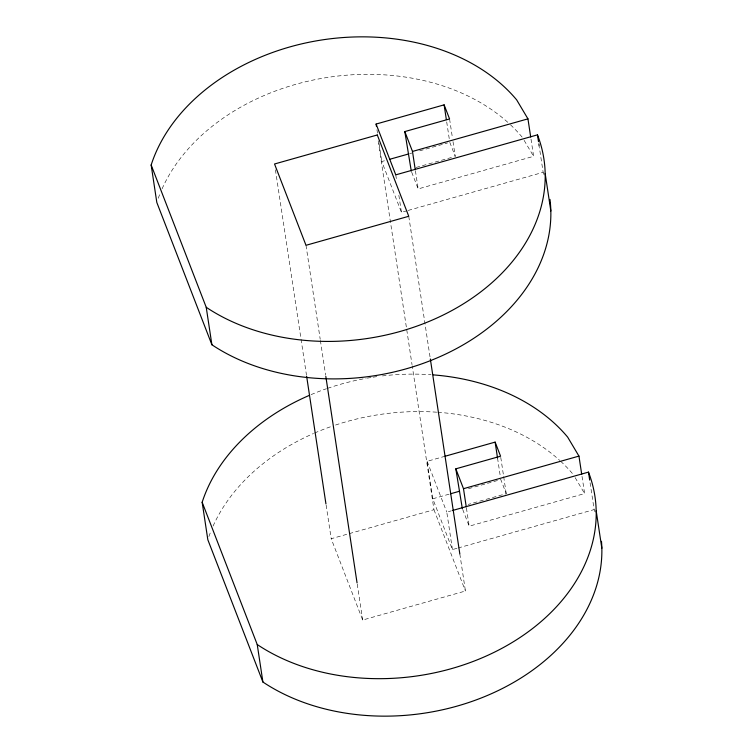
<?xml version="1.0" encoding="UTF-8"?>
<svg xmlns="http://www.w3.org/2000/svg" width="753" height="753" viewBox="0 0 753 753"><rect width="100%" height="100%" fill="white"/><g stroke="black" fill="none" stroke-linecap="round" stroke-linejoin="round"><path stroke-width="0.56" stroke-dasharray="3.77 2.82" d="M407.053 210.746L401.434 212.327L381.771 161.528L385.122 160.587M409.651 153.659L411.882 153.028M419.685 150.826L447.555 142.957M416.07 167.477L454.125 156.728M411.693 172.192L418.169 188.918L533.613 156.323L530.865 138.157M408.182 210.426L543.139 172.324L539.355 147.343M456.939 548.316L452.44 549.586L432.777 498.787L427.111 461.316L443.837 456.591M432.777 498.787L449.503 494.062M468.46 488.716L500.792 479.586L506.251 493.676L468.197 504.416M459.819 553.888L465.429 591.02L362.673 620.03L331.207 538.724L348.14 533.943M349.27 533.623L433.963 509.715L412.211 365.854M452.44 549.586L446.774 512.115L451.273 510.845M462.7 509.452L469.166 526.178L584.62 493.582L581.871 475.407M458.059 548.005L594.145 509.583L589.844 481.195M524.116 140.35L533.613 156.323M575.123 477.6L584.62 493.582M449.786 142.326L455.245 156.417L452.666 139.38M427.111 461.316L446.774 512.115M433.963 509.715L465.429 591.02M449.579 118.946L452.497 138.251M500.754 457.335L503.503 475.501M503.672 476.64L506.251 493.676M446.698 121.892L449.277 138.919M497.535 458.012L500.284 476.178M415.421 170.743L418.169 188.918M466.427 508.002L469.166 526.178M408.757 216.28L430.339 358.983M395.767 174.856L396.624 180.532M398.855 195.3L401.434 212.327M376.961 129.732L377.479 133.14M379.023 143.362L381.771 161.528M378.166 140.783L412.032 364.687M306 245.299L320.213 339.274M320.383 340.431L325.654 375.229M357.233 584.064L362.673 620.03M275.41 169.792L306.471 375.135M326.115 505.075L331.207 538.724M208.892 536.578A200.976 150.986 -8.6 0 1 210.868 531.307M213.09 526.055A200.976 150.986 -8.6 0 1 313.502 433.502M314.575 433.031A200.976 150.986 -8.6 0 1 331.047 426.575M335.527 425.04A200.976 150.986 -8.6 0 1 436.721 412.192M437.87 412.268A200.976 150.986 -8.6 0 1 559.752 460.45M560.618 461.25A200.976 150.986 -8.6 0 1 573.334 474.606M594.145 509.583A200.976 150.986 -8.6 0 1 594.955 511.758M311.064 394.638A200.976 150.986 -8.6 0 1 326.491 388.708M327.611 388.322A200.976 150.986 -8.6 0 1 366.127 378.345M367.285 378.138A200.976 150.986 -8.6 0 1 371.926 377.366M373.083 377.187A200.976 150.986 -8.6 0 1 377.733 376.509M382.373 375.926A200.976 150.986 -8.6 0 1 431.055 374.721M158.262 198.265A200.976 150.986 -8.6 0 1 160.285 192.994M162.083 188.796A200.976 150.986 -8.6 0 1 319.263 78.839A200.976 150.986 -8.6 0 1 509.621 123.991M510.478 124.8A200.976 150.986 -8.6 0 1 522.328 137.347M543.139 172.324A200.976 150.986 -8.6 0 1 543.958 174.498"/><path stroke-width="1.13" d="M376.453 126.325L376.105 124.057L444.119 104.855L449.579 118.946L404.813 131.577L411.289 171.147M415.242 169.613L412.493 151.447L527.947 118.852L530.696 137.018M389.574 159.325L408.531 153.979M538.499 141.668L537.473 134.853L395.767 174.856L376.105 124.057M444.948 456.28L495.126 442.115L500.576 456.205L455.819 468.837L462.295 508.407M466.248 506.873L463.5 488.697L578.953 456.102L581.702 474.277M450.614 493.752L459.537 491.229M452.393 510.525L588.479 472.112L589.674 480.056M527.947 118.852L516.662 99.876A200.976 150.986 -8.6 0 0 315.705 40.982A200.976 150.986 -8.6 0 0 151.155 165.001L156.822 202.472L211.894 344.761A200.976 150.986 -8.6 0 0 437.54 357.713A200.976 150.986 -8.6 0 0 549.982 199.432M578.953 456.102L567.668 437.135A200.976 150.986 -8.6 0 0 433.342 374.89M404.813 131.577L412.493 151.447M455.819 468.837L463.5 488.697M151.155 165.001L206.228 307.29L211.894 344.761M308.909 395.56A200.976 150.986 -8.6 0 0 202.162 502.26L257.234 644.54L262.901 682.02A200.976 150.986 -8.6 0 0 485.751 696.149A200.976 150.986 -8.6 0 0 601.478 541.322M262.901 682.02L207.828 539.732L202.162 502.26M545.172 173.529L550.838 211M596.178 510.788L601.845 548.259M538.847 143.936L539.186 146.204M444.119 104.855L446.35 119.614M495.126 442.115L497.535 458.012M430.339 358.983L459.819 553.888M325.823 376.396L357.054 582.897M306.64 376.302L325.945 503.917M588.479 472.112A200.976 150.986 -8.6 0 1 499.164 649.783A200.976 150.986 -8.6 0 1 257.234 644.54M537.473 134.853A200.976 150.986 -8.6 0 1 448.157 312.523A200.976 150.986 -8.6 0 1 206.228 307.29M377.291 134.975L274.534 163.994L306 245.299L408.757 216.28L377.291 134.975"/></g></svg>
